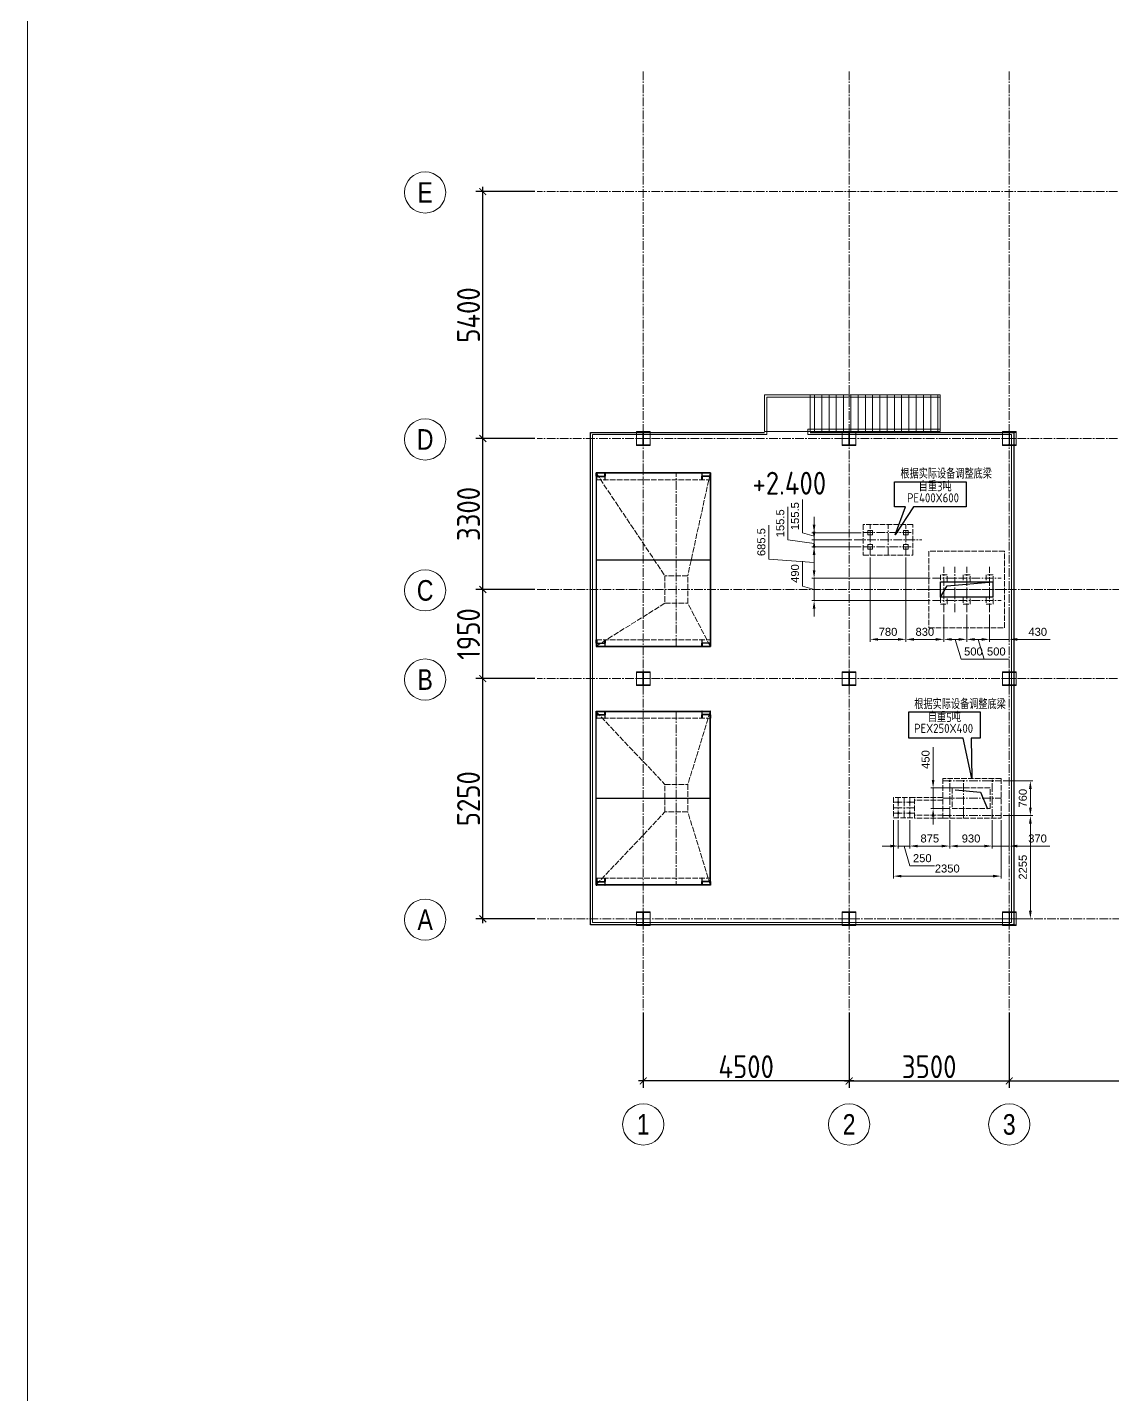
# Model space of a CAD drawing. Header units: millimetres. Extents: x 163705 to 1616509, y 81827 to 302547.
# Drawn here: x 641567 to 665287, y 235757 to 265653 of the extents above; entities that cross this region are included whole.
import ezdxf
from ezdxf.enums import TextEntityAlignment as Align

# ---------------------------------------------------------------- set-up
doc = ezdxf.new("R2010")
doc.units = ezdxf.units.MM
doc.header["$LTSCALE"] = 10
doc.linetypes.add('ACAD_ISO02W100', pattern=[15, 12, -3])
doc.linetypes.add('CENTER2', pattern=[28.575, 19.05, -3.175, 3.175, -3.175])
for name, color, linetype, lineweight in [('1-中心线', 1, 'CENTER2', 0), ('1-图框层', 7, 'Continuous', 0), ('1-护栏', 4, 'Continuous', 18), ('1-文本', 4, 'Continuous', 0), ('1-标注', 3, 'Continuous', 0), ('1-虚线', 8, 'ACAD_ISO02W100', 0), ('1-设备轮廓', 2, 'Continuous', 18), ('1-钢构', 6, 'Continuous', 0)]:
    doc.layers.add(name, color=color, linetype=linetype, lineweight=lineweight)
doc.layers.add('1-隐线', color=8, linetype='Continuous')
doc.styles.add('ARIAL', font='arial.ttf', dxfattribs={"width": 0.7})
doc.styles.add('HZ', font='gbenor.shx', dxfattribs={"bigfont": 'gbcbig.shx'})
doc.styles.get("Standard").update_dxf_attribs({"font": 'arial.ttf'})
doc.dimstyles.new('100$0', dxfattribs={"dimscale": 100, "dimtxt": 5, "dimasz": 1.5, "dimexe": 1.5, "dimexo": 0.5, "dimtad": 1, "dimdec": 0, "dimdsep": 46, "dimtxsty": 'HZ', "dimblk": 'ARCHTICK', "dimcen": 2.5, "dimdle": 1, "dimclrd": 256, "dimclre": 256, "dimadec": 0, "dimazin": 0, "dimtfac": 1, "dimtdec": 0, "dimtmove": 0, "dimatfit": 3, "dimfxl": 0, "dimarcsym": 0})
doc.dimstyles.new('AM_GB50$0', dxfattribs={"dimscale": 50, "dimtxt": 3.5, "dimasz": 3.5, "dimexe": 1, "dimexo": 1, "dimgap": 1.5, "dimtad": 1, "dimdsep": 46, "dimtxsty": 'Standard', "dimcen": 0, "dimclrd": 256, "dimclre": 256, "dimclrt": 2, "dimadec": 0, "dimazin": 2, "dimtp": 0.1, "dimtm": 0.1, "dimtfac": 0.71, "dimtdec": 3, "dimtmove": 0, "dimatfit": 3, "dimfxl": 0, "dimlwd": -1, "dimlwe": -1, "dimarcsym": 0})

# ---------------------------------------------------------------- blocks, each defined once
blk = doc.blocks.new('PE400X600基础图')
for points in [[(1588.5, 2205), (2258.5, 2205), (2258.5, 3285), (1588.5, 3285)], [(1718, 3085), (1818, 3085), (1818, 3185), (1718, 3185)], [(2029, 3085), (2129, 3085), (2129, 3185), (2029, 3185)], [(1718, 2305), (1818, 2305), (1818, 2405), (1718, 2405)], [(2029, 2305), (2129, 2305), (2129, 2405), (2029, 2405)], [(0, 200), (1675, 200), (1675, 1850), (0, 1850)], [(517.5, 1450), (667.5, 1450), (667.5, 1600), (517.5, 1600)], [(1007.5, 1450), (1157.5, 1450), (1157.5, 1600), (1007.5, 1600)], [(517.5, 950), (667.5, 950), (667.5, 1100), (517.5, 1100)], [(1007.5, 950), (1157.5, 950), (1157.5, 1100), (1007.5, 1100)], [(517.5, 450), (667.5, 450), (667.5, 600), (517.5, 600)], [(1007.5, 450), (1157.5, 450), (1157.5, 600), (1007.5, 600)]]:
    blk.add_lwpolyline(points, close=True)
at = {"layer": '1-中心线'}
for p, q in [((1923.5, 3485), (1923.5, 2005)), ((1588.5, 3135), (2258.5, 3135)), ((1768, 3285), (1768, 2205)), ((2079, 3285), (2079, 2205)), ((1588.5, 2745), (2258.5, 2745)), ((1588.5, 2355), (2258.5, 2355)), ((837.5, 2050), (837.5, 0)), ((342.5, 1525), (1332.5, 1525)), ((592.5, 1775), (592.5, 275)), ((1082.5, 1775), (1082.5, 275)), ((342.5, 1285), (1332.5, 1285)), ((342.5, 1025), (1332.5, 1025)), ((342.5, 525), (1332.5, 525))]:
    blk.add_line(p, q, dxfattribs=at)
blk = doc.blocks.new('G$C2B9B74B2')
for p, q in [((3, 288), (3, 303)), ((3, 303), (153, 303)), ((153, 0), (153, 306)), ((303, 303), (153, 303)), ((303, 288), (303, 303)), ((0, 153), (306, 153)), ((135, 288), (3, 288)), ((3, 288), (3, 18)), ((3, 3), (3, 18)), ((3, 18), (135, 18)), ((153, 3), (3, 3)), ((148, 31), (148, 275)), ((153, 3), (303, 3)), ((158, 31), (158, 275)), ((171, 288), (303, 288)), ((303, 18), (171, 18)), ((303, 288), (303, 18)), ((303, 3), (303, 18))]:
    blk.add_line(p, q)
for centre, start, end in [((135, 275), 0, 90), ((135, 31), 270, 0), ((171, 275), 90, 180), ((171, 31), 180, 270)]:
    blk.add_arc(centre, 13, start, end)
blk.add_text('HC_SUPERPART', height=0.001).set_placement((153, 3))
blk = doc.blocks.new('_ArchTick')
at = {"const_width": 0.15}
blk.add_lwpolyline([(-0.5, -0.5), (0.5, 0.5)], dxfattribs=at)
blk = doc.blocks.new('*D980')
at = {"layer": '1-标注', "lineweight": -2, "transparency": 16777216}
for p, q in [((659527, 244113), (659527, 242466)), ((663027, 244113), (663027, 242466)), ((659427, 242616), (663127, 242616))]:
    blk.add_line(p, q, dxfattribs=at)
at = {"layer": 'Defpoints', "color": 0, "transparency": 16777216}
for p in [(659527, 244163), (663027, 244163), (663027, 242616)]:
    blk.add_point(p, dxfattribs=at)
at = {"layer": '1-标注', "lineweight": -2, "transparency": 16777216, "xscale": 150, "yscale": 150, "zscale": 150, "rotation": 180}
blk.add_blockref('_ArchTick', (659527, 242616), dxfattribs=at)
at = {"layer": '1-标注', "lineweight": -2, "transparency": 16777216, "xscale": 150, "yscale": 150, "zscale": 150}
blk.add_blockref('_ArchTick', (663027, 242616), dxfattribs=at)
at = {"layer": '1-标注', "color": 0, "transparency": 16777216, "insert": (661277, 242928), "char_height": 500, "attachment_point": 5, "style": 'HZ'}
blk.add_mtext('3500', dxfattribs=at)
blk = doc.blocks.new('*D981')
at = {"layer": '1-标注', "lineweight": -2, "transparency": 16777216}
for p, q in [((663027, 244113), (663027, 242466)), ((668977, 244113), (668977, 242466)), ((662927, 242616), (669077, 242616))]:
    blk.add_line(p, q, dxfattribs=at)
at = {"layer": 'Defpoints', "color": 0, "transparency": 16777216}
for p in [(663027, 244163), (668977, 244163), (668977, 242616)]:
    blk.add_point(p, dxfattribs=at)
at = {"layer": '1-标注', "lineweight": -2, "transparency": 16777216, "xscale": 150, "yscale": 150, "zscale": 150, "rotation": 180}
blk.add_blockref('_ArchTick', (663027, 242616), dxfattribs=at)
at = {"layer": '1-标注', "lineweight": -2, "transparency": 16777216, "xscale": 150, "yscale": 150, "zscale": 150}
blk.add_blockref('_ArchTick', (668977, 242616), dxfattribs=at)
at = {"layer": '1-标注', "color": 0, "transparency": 16777216, "insert": (666002, 242928), "char_height": 500, "attachment_point": 5, "style": 'HZ'}
blk.add_mtext('5950', dxfattribs=at)
blk = doc.blocks.new('*D984')
at = {"layer": '1-标注', "lineweight": -2, "transparency": 16777216}
for p, q in [((651521, 246063), (651521, 251513)), ((652661, 251413), (651371, 251413)), ((652661, 246163), (651371, 246163))]:
    blk.add_line(p, q, dxfattribs=at)
at = {"layer": 'Defpoints', "color": 0, "transparency": 16777216}
for p in [(651521, 251413), (652711, 251413), (652711, 246163)]:
    blk.add_point(p, dxfattribs=at)
at = {"layer": '1-标注', "lineweight": -2, "transparency": 16777216, "xscale": 150, "yscale": 150, "zscale": 150}
for p, rotation in [((651521, 251413), 90), ((651521, 246163), 270)]:
    blk.add_blockref('_ArchTick', p, dxfattribs=dict(at, rotation=rotation))
at = {"layer": '1-标注', "color": 0, "transparency": 16777216, "insert": (651209, 248788), "char_height": 500, "attachment_point": 5, "rotation": 90, "style": 'HZ'}
blk.add_mtext('5250', dxfattribs=at)
blk = doc.blocks.new('*D985')
at = {"layer": '1-标注', "lineweight": -2, "transparency": 16777216}
for p, q in [((652661, 253363), (651371, 253363)), ((651521, 251313), (651521, 253463)), ((652661, 251413), (651371, 251413))]:
    blk.add_line(p, q, dxfattribs=at)
at = {"layer": 'Defpoints', "color": 0, "transparency": 16777216}
for p in [(651521, 253363), (652711, 253363), (652711, 251413)]:
    blk.add_point(p, dxfattribs=at)
at = {"layer": '1-标注', "lineweight": -2, "transparency": 16777216, "xscale": 150, "yscale": 150, "zscale": 150}
for p, rotation in [((651521, 253363), 90), ((651521, 251413), 270)]:
    blk.add_blockref('_ArchTick', p, dxfattribs=dict(at, rotation=rotation))
at = {"layer": '1-标注', "color": 0, "transparency": 16777216, "insert": (651209, 252388), "char_height": 500, "attachment_point": 5, "rotation": 90, "style": 'HZ'}
blk.add_mtext('1950', dxfattribs=at)
blk = doc.blocks.new('*D986')
at = {"layer": '1-标注', "lineweight": -2, "transparency": 16777216}
for p, q in [((652661, 262063), (651371, 262063)), ((651521, 256563), (651521, 262163)), ((652661, 256663), (651371, 256663))]:
    blk.add_line(p, q, dxfattribs=at)
at = {"layer": 'Defpoints', "color": 0, "transparency": 16777216}
for p in [(651521, 262063), (652711, 262063), (652711, 256663)]:
    blk.add_point(p, dxfattribs=at)
at = {"layer": '1-标注', "lineweight": -2, "transparency": 16777216, "xscale": 150, "yscale": 150, "zscale": 150}
for p, rotation in [((651521, 262063), 90), ((651521, 256663), 270)]:
    blk.add_blockref('_ArchTick', p, dxfattribs=dict(at, rotation=rotation))
at = {"layer": '1-标注', "color": 0, "transparency": 16777216, "insert": (651209, 259363), "char_height": 500, "attachment_point": 5, "rotation": 90, "style": 'HZ'}
blk.add_mtext('5400', dxfattribs=at)
blk = doc.blocks.new('*D987')
at = {"layer": '1-标注', "lineweight": -2, "transparency": 16777216}
for p, q in [((652661, 256663), (651371, 256663)), ((651521, 253263), (651521, 256763)), ((652661, 253363), (651371, 253363))]:
    blk.add_line(p, q, dxfattribs=at)
at = {"layer": 'Defpoints', "color": 0, "transparency": 16777216}
for p in [(651521, 256663), (652711, 256663), (652711, 253363)]:
    blk.add_point(p, dxfattribs=at)
at = {"layer": '1-标注', "lineweight": -2, "transparency": 16777216, "xscale": 150, "yscale": 150, "zscale": 150}
for p, rotation in [((651521, 256663), 90), ((651521, 253363), 270)]:
    blk.add_blockref('_ArchTick', p, dxfattribs=dict(at, rotation=rotation))
at = {"layer": '1-标注', "color": 0, "transparency": 16777216, "insert": (651209, 255013), "char_height": 500, "attachment_point": 5, "rotation": 90, "style": 'HZ'}
blk.add_mtext('3300', dxfattribs=at)
blk = doc.blocks.new('*X63')
for p, q in [((-75, 185), (-75, 194)), ((-75, 194), (0, 194)), ((-16, 185), (-75, 185)), ((-75, 0), (-75, 9)), ((-75, 9), (-16, 9)), ((0, 0), (-75, 0)), ((-3, 22), (-3, 172)), ((75, 194), (0, 194)), ((0, 0), (75, 0)), ((3, 22), (3, 172)), ((16, 185), (75, 185)), ((75, 9), (16, 9)), ((75, 185), (75, 194)), ((75, 0), (75, 9))]:
    blk.add_line(p, q)
for centre, start, end in [((-16, 172), 0, 90), ((-16, 22), 270, 0), ((16, 172), 90, 180), ((16, 22), 180, 270)]:
    blk.add_arc(centre, 13, start, end)
at = {"layer": '1-中心线'}
blk.add_line((0, -3), (0, 197), dxfattribs=at)
blk = doc.blocks.new('CAXBLOCK705_1_1')
for p, q in [((-1900, 750), (-1900, -1750)), ((-1900, 750), (1900, 750)), ((-1892, 750), (-1892, -1750)), ((-1892, 742), (1892, 742)), ((1892, -1750), (1892, 750)), ((1900, -1750), (1900, 750)), ((-1900, -1565), (-1900, -1556)), ((-1900, -1556), (-1825, -1556)), ((-1841, -1565), (-1900, -1565)), ((-1900, -1750), (-1900, -1741)), ((-1900, -1741), (-1841, -1741)), ((-1900, -1750), (1900, -1750)), ((-1825, -1750), (-1900, -1750)), ((-1828, -1728), (-1828, -1578)), ((-1750, -1556), (-1825, -1556)), ((-1825, -1750), (-1750, -1750)), ((-1822, -1728), (-1822, -1578)), ((-1809, -1565), (-1750, -1565)), ((-1750, -1741), (-1809, -1741)), ((-1750, -1565), (-1750, -1556)), ((-1750, -1750), (-1750, -1741)), ((1750, -1565), (1750, -1556)), ((1750, -1556), (1825, -1556)), ((1809, -1565), (1750, -1565)), ((1750, -1750), (1750, -1741)), ((1750, -1741), (1809, -1741)), ((1825, -1750), (1750, -1750)), ((1822, -1728), (1822, -1578)), ((1900, -1556), (1825, -1556)), ((1825, -1750), (1900, -1750)), ((1828, -1728), (1828, -1578)), ((1841, -1565), (1900, -1565)), ((1900, -1741), (1841, -1741)), ((1900, -1565), (1900, -1556)), ((1900, -1750), (1900, -1741))]:
    blk.add_line(p, q)
at = {"lineweight": 25}
blk.add_line((0, -1762), (0, 753), dxfattribs=at)
for centre, start, end in [((-1841, -1578), 0, 90), ((-1841, -1728), 270, 360), ((-1809, -1578), 90, 180), ((-1809, -1728), 180, 270), ((1809, -1578), 0, 90), ((1809, -1728), 270, 0), ((1841, -1578), 90, 180), ((1841, -1728), 180, 270)]:
    blk.add_arc(centre, 13, start, end)
at = {"layer": '1-中心线'}
blk.add_line((1900, 0), (-1900, 0), dxfattribs=at)
at = {"layer": '1-虚线'}
for p, q in [((-1890, 740), (-300, 250)), ((-1750, -1750), (-1750, 750)), ((1890, 740), (300, 250)), ((1750, -1750), (1750, 750)), ((300, 250), (-300, 250)), ((-300, 250), (-300, -250)), ((300, -250), (300, 250)), ((-1890, -1749), (-300, -250)), ((-300, -250), (300, -250)), ((1890, -1749), (300, -250))]:
    blk.add_line(p, q, dxfattribs=at)
at = {"rotation": 179.9999999999867}
blk.add_blockref('*X63', (-1825, 750), dxfattribs=at)
at = {"xscale": -0.9999999999999996, "rotation": 180}
blk.add_blockref('*X63', (1825, 750), dxfattribs=at)
blk = doc.blocks.new('*D996')
at = {"layer": '1-标注', "lineweight": -2, "transparency": 16777216}
for p, q in [((655027, 244113), (655027, 242466)), ((659527, 244113), (659527, 242466)), ((659627, 242616), (654927, 242616))]:
    blk.add_line(p, q, dxfattribs=at)
at = {"layer": 'Defpoints', "color": 0, "transparency": 16777216}
for p in [(655027, 244163), (659527, 244163), (655027, 242616)]:
    blk.add_point(p, dxfattribs=at)
at = {"layer": '1-标注', "lineweight": -2, "transparency": 16777216, "xscale": 150, "yscale": 150, "zscale": 150, "rotation": 180}
blk.add_blockref('_ArchTick', (655027, 242616), dxfattribs=at)
at = {"layer": '1-标注', "lineweight": -2, "transparency": 16777216, "xscale": 150, "yscale": 150, "zscale": 150}
blk.add_blockref('_ArchTick', (659527, 242616), dxfattribs=at)
at = {"layer": '1-标注', "color": 0, "transparency": 16777216, "insert": (657277, 242928), "char_height": 500, "attachment_point": 5, "style": 'HZ'}
blk.add_mtext('4500', dxfattribs=at)
blk = doc.blocks.new('*D1125')
at = {"layer": '1-标注', "linetype": 'ByBlock', "transparency": 16777216}
for p, q in [((662597, 252818), (662597, 252221)), ((663027, 252818), (663027, 252221)), ((662422, 252271), (662247, 252271)), ((662597, 252271), (663027, 252271)), ((663202, 252271), (663920, 252271))]:
    blk.add_line(p, q, dxfattribs=at)
at = {"layer": '1-标注', "transparency": 16777216}
for points in [[(662422, 252300), (662422, 252242), (662597, 252271)], [(663202, 252300), (663202, 252242), (663027, 252271)]]:
    blk.add_solid(points, dxfattribs=at)
at = {"layer": 'Defpoints', "color": 0, "transparency": 16777216}
for p in [(662597, 252868), (663027, 252868), (663027, 252271)]:
    blk.add_point(p, dxfattribs=at)
at = {"layer": '1-标注', "color": 2, "transparency": 16777216, "insert": (663649, 252435), "char_height": 175, "attachment_point": 5}
blk.add_mtext('430', dxfattribs=at)
blk = doc.blocks.new('*D1126')
at = {"layer": '1-标注', "linetype": 'ByBlock', "transparency": 16777216}
for p, q in [((662097, 252818), (662097, 252221)), ((662597, 252818), (662597, 252221)), ((662422, 252271), (662272, 252271)), ((662347, 252271), (662476, 251840)), ((662476, 251840), (663012, 251840))]:
    blk.add_line(p, q, dxfattribs=at)
at = {"layer": '1-标注', "transparency": 16777216}
for points in [[(662272, 252300), (662272, 252242), (662097, 252271)], [(662422, 252300), (662422, 252242), (662597, 252271)]]:
    blk.add_solid(points, dxfattribs=at)
at = {"layer": 'Defpoints', "color": 0, "transparency": 16777216}
for p in [(662097, 252868), (662597, 252868), (662097, 252271)]:
    blk.add_point(p, dxfattribs=at)
at = {"layer": '1-标注', "color": 2, "transparency": 16777216, "insert": (662744, 252005), "char_height": 175, "attachment_point": 5}
blk.add_mtext('500', dxfattribs=at)
blk = doc.blocks.new('*D1127')
at = {"layer": '1-标注', "linetype": 'ByBlock', "transparency": 16777216}
for p, q in [((661597, 252818), (661597, 252221)), ((662097, 252818), (662097, 252221)), ((661922, 252271), (661772, 252271)), ((661847, 252271), (661976, 251840)), ((661976, 251840), (662512, 251840))]:
    blk.add_line(p, q, dxfattribs=at)
at = {"layer": '1-标注', "transparency": 16777216}
for points in [[(661772, 252300), (661772, 252242), (661597, 252271)], [(661922, 252300), (661922, 252242), (662097, 252271)]]:
    blk.add_solid(points, dxfattribs=at)
at = {"layer": 'Defpoints', "color": 0, "transparency": 16777216}
for p in [(661597, 252868), (662097, 252868), (661597, 252271)]:
    blk.add_point(p, dxfattribs=at)
at = {"layer": '1-标注', "color": 2, "transparency": 16777216, "insert": (662244, 252005), "char_height": 175, "attachment_point": 5}
blk.add_mtext('500', dxfattribs=at)
blk = doc.blocks.new('*D1128')
at = {"layer": '1-标注', "linetype": 'ByBlock', "transparency": 16777216}
for p, q in [((660767, 254064), (660767, 252221)), ((661597, 252818), (661597, 252221)), ((661422, 252271), (660942, 252271))]:
    blk.add_line(p, q, dxfattribs=at)
at = {"layer": '1-标注', "transparency": 16777216}
for points in [[(660942, 252300), (660942, 252242), (660767, 252271)], [(661422, 252300), (661422, 252242), (661597, 252271)]]:
    blk.add_solid(points, dxfattribs=at)
at = {"layer": 'Defpoints', "color": 0, "transparency": 16777216}
for p in [(660767, 254114), (661597, 252868), (660767, 252271)]:
    blk.add_point(p, dxfattribs=at)
at = {"layer": '1-标注', "color": 2, "transparency": 16777216, "insert": (661182, 252435), "char_height": 175, "attachment_point": 5}
blk.add_mtext('830', dxfattribs=at)
blk = doc.blocks.new('*D1131')
at = {"layer": '1-标注', "linetype": 'ByBlock', "transparency": 16777216}
for p, q in [((659987, 254064), (659987, 252221)), ((660767, 254064), (660767, 252221)), ((660592, 252271), (660162, 252271))]:
    blk.add_line(p, q, dxfattribs=at)
at = {"layer": '1-标注', "transparency": 16777216}
for points in [[(660162, 252300), (660162, 252242), (659987, 252271)], [(660592, 252300), (660592, 252242), (660767, 252271)]]:
    blk.add_solid(points, dxfattribs=at)
at = {"layer": 'Defpoints', "color": 0, "transparency": 16777216}
for p in [(659987, 254114), (660767, 254114), (659987, 252271)]:
    blk.add_point(p, dxfattribs=at)
at = {"layer": '1-标注', "color": 2, "transparency": 16777216, "insert": (660377, 252435), "char_height": 175, "attachment_point": 5}
blk.add_mtext('780', dxfattribs=at)
blk = doc.blocks.new('*D1137')
at = {"layer": '1-标注', "linetype": 'ByBlock', "transparency": 16777216}
for p, q in [((658510, 254602), (658510, 255328)), ((658762, 254779), (658762, 254954)), ((658762, 254527), (658510, 254602)), ((659787, 254604), (658712, 254604)), ((659587, 254449), (658712, 254449)), ((658762, 254449), (658762, 254604)), ((658762, 254449), (658762, 254604)), ((658762, 254274), (658762, 254099))]:
    blk.add_line(p, q, dxfattribs=at)
at = {"layer": '1-标注', "transparency": 16777216}
for points in [[(658732, 254779), (658791, 254779), (658762, 254604)], [(658732, 254274), (658791, 254274), (658762, 254449)]]:
    blk.add_solid(points, dxfattribs=at)
at = {"layer": 'Defpoints', "color": 0, "transparency": 16777216}
for p in [(658762, 254604), (659637, 254449), (659837, 254604)]:
    blk.add_point(p, dxfattribs=at)
at = {"layer": '1-标注', "color": 2, "transparency": 16777216, "insert": (658345, 254965), "char_height": 175, "attachment_point": 5, "rotation": 90}
blk.add_mtext('155.5', dxfattribs=at)
blk = doc.blocks.new('*D1138')
at = {"layer": '1-标注', "linetype": 'ByBlock', "transparency": 16777216}
for p, q in [((658187, 254447), (658187, 255172)), ((658762, 254624), (658762, 254799)), ((658762, 254371), (658187, 254447)), ((659587, 254449), (658712, 254449)), ((658762, 254449), (658762, 254293)), ((658762, 254449), (658762, 254293)), ((659787, 254293), (658712, 254293)), ((658762, 254118), (658762, 253943))]:
    blk.add_line(p, q, dxfattribs=at)
at = {"layer": '1-标注', "transparency": 16777216}
for points in [[(658732, 254624), (658791, 254624), (658762, 254449)], [(658732, 254118), (658791, 254118), (658762, 254293)]]:
    blk.add_solid(points, dxfattribs=at)
at = {"layer": 'Defpoints', "color": 0, "transparency": 16777216}
for p in [(659637, 254449), (658762, 254293), (659837, 254293)]:
    blk.add_point(p, dxfattribs=at)
at = {"layer": '1-标注', "color": 2, "transparency": 16777216, "insert": (658023, 254809), "char_height": 175, "attachment_point": 5, "rotation": 90}
blk.add_mtext('155.5', dxfattribs=at)
blk = doc.blocks.new('*D1156')
at = {"layer": '1-标注', "linetype": 'ByBlock', "transparency": 16777216}
for p, q in [((657773, 254026), (657773, 254769)), ((659787, 254293), (658712, 254293)), ((658762, 254118), (658762, 253783)), ((658762, 253951), (657773, 254026)), ((661297, 253608), (658712, 253608))]:
    blk.add_line(p, q, dxfattribs=at)
at = {"layer": '1-标注', "transparency": 16777216}
for points in [[(658732, 254118), (658791, 254118), (658762, 254293)], [(658732, 253783), (658791, 253783), (658762, 253608)]]:
    blk.add_solid(points, dxfattribs=at)
at = {"layer": 'Defpoints', "color": 0, "transparency": 16777216}
for p in [(659837, 254293), (658762, 253608), (661347, 253608)]:
    blk.add_point(p, dxfattribs=at)
at = {"layer": '1-标注', "color": 2, "transparency": 16777216, "insert": (657609, 254398), "char_height": 175, "attachment_point": 5, "rotation": 90}
blk.add_mtext('685.5', dxfattribs=at)
blk = doc.blocks.new('*D1157')
at = {"layer": '1-标注', "linetype": 'ByBlock', "transparency": 16777216}
for p, q in [((658510, 253438), (658510, 253981)), ((658762, 253783), (658762, 253958)), ((661297, 253608), (658712, 253608)), ((658762, 253608), (658762, 253118)), ((658762, 253608), (658762, 253118)), ((658762, 253363), (658510, 253438)), ((661297, 253118), (658712, 253118)), ((658762, 252943), (658762, 252768))]:
    blk.add_line(p, q, dxfattribs=at)
at = {"layer": '1-标注', "transparency": 16777216}
for points in [[(658732, 253783), (658791, 253783), (658762, 253608)], [(658732, 252943), (658791, 252943), (658762, 253118)]]:
    blk.add_solid(points, dxfattribs=at)
at = {"layer": 'Defpoints', "color": 0, "transparency": 16777216}
for p in [(661347, 253608), (658762, 253118), (661347, 253118)]:
    blk.add_point(p, dxfattribs=at)
at = {"layer": '1-标注', "color": 2, "transparency": 16777216, "insert": (658345, 253710), "char_height": 175, "attachment_point": 5, "rotation": 90}
blk.add_mtext('490', dxfattribs=at)
blk = doc.blocks.new('A$Cfb26b375')
for p, q in [((865, 2350), (0, 2350)), ((0, 2350), (0, 1080)), ((657, 2110), (207, 2110)), ((207, 2110), (207, 1280)), ((657, 1280), (657, 2110)), ((865, 1080), (865, 2350)), ((207, 1280), (657, 1280)), ((0, 1080), (865, 1080)), ((415, 1080), (415, 460)), ((475, 1080), (475, 460)), ((805, 1080), (805, 460)), ((865, 1080), (865, 460))]:
    blk.add_line(p, q)
blk.add_lwpolyline([(415, 0), (864, 0), (864, 460), (415, 460)], close=True)
for centre in [(52, 2160), (812, 2160), (52, 1230), (812, 1230), (519, 355), (759, 355), (519, 105), (759, 105)]:
    blk.add_circle(centre, 14)
at = {"layer": '1-中心线'}
for p, q in [((865, 2160), (0, 2160)), ((52, 1080), (52, 2350)), ((432, 1080), (432, 2350)), ((812, 1080), (812, 2350)), ((865, 1530), (0, 1530)), ((865, 1230), (0, 1230)), ((415, 355), (864, 355)), ((519, 0), (519, 461)), ((639, 0), (639, 461)), ((759, 0), (759, 461)), ((415, 230), (864, 230)), ((415, 105), (864, 105))]:
    blk.add_line(p, q, dxfattribs=at)
at = {"layer": '1-隐线'}
blk.add_lwpolyline([(248, 1351), (300, 1902), (664, 2055)], dxfattribs=at)
blk = doc.blocks.new('*D1227')
at = {"layer": '1-标注', "linetype": 'ByBlock', "transparency": 16777216}
for p, q in [((662897, 248418), (663539, 248418)), ((663489, 248243), (663489, 246338)), ((662897, 246163), (663539, 246163))]:
    blk.add_line(p, q, dxfattribs=at)
at = {"layer": '1-标注', "transparency": 16777216}
for points in [[(663459, 248243), (663518, 248243), (663489, 248418)], [(663459, 246338), (663518, 246338), (663489, 246163)]]:
    blk.add_solid(points, dxfattribs=at)
at = {"layer": 'Defpoints', "color": 0, "transparency": 16777216}
for p in [(662847, 248418), (662847, 246163), (663489, 246163)]:
    blk.add_point(p, dxfattribs=at)
at = {"layer": '1-标注', "color": 2, "transparency": 16777216, "insert": (663324, 247290), "char_height": 175, "attachment_point": 5, "rotation": 90}
blk.add_mtext('2255', dxfattribs=at)
blk = doc.blocks.new('*D1228')
at = {"layer": '1-标注', "linetype": 'ByBlock', "transparency": 16777216}
for p, q in [((662897, 249178), (663539, 249178)), ((663489, 248593), (663489, 249003)), ((662897, 248418), (663539, 248418))]:
    blk.add_line(p, q, dxfattribs=at)
at = {"layer": '1-标注', "transparency": 16777216}
for points in [[(663459, 249003), (663518, 249003), (663489, 249178)], [(663459, 248593), (663518, 248593), (663489, 248418)]]:
    blk.add_solid(points, dxfattribs=at)
at = {"layer": 'Defpoints', "color": 0, "transparency": 16777216}
for p in [(662847, 249178), (663489, 249178), (662847, 248418)]:
    blk.add_point(p, dxfattribs=at)
at = {"layer": '1-标注', "color": 2, "transparency": 16777216, "insert": (663324, 248798), "char_height": 175, "attachment_point": 5, "rotation": 90}
blk.add_mtext('760', dxfattribs=at)
blk = doc.blocks.new('*D1229')
at = {"layer": '1-标注', "linetype": 'ByBlock', "transparency": 16777216}
for p, q in [((662657, 248316), (662657, 247702)), ((663027, 248316), (663027, 247702)), ((662482, 247752), (662307, 247752)), ((662657, 247752), (663027, 247752)), ((663202, 247752), (663913, 247752))]:
    blk.add_line(p, q, dxfattribs=at)
at = {"layer": '1-标注', "transparency": 16777216}
for points in [[(662482, 247781), (662482, 247723), (662657, 247752)], [(663202, 247781), (663202, 247723), (663027, 247752)]]:
    blk.add_solid(points, dxfattribs=at)
at = {"layer": 'Defpoints', "color": 0, "transparency": 16777216}
for p in [(662657, 248366), (663027, 248366), (663027, 247752)]:
    blk.add_point(p, dxfattribs=at)
at = {"layer": '1-标注', "color": 2, "transparency": 16777216, "insert": (663645, 247917), "char_height": 175, "attachment_point": 5}
blk.add_mtext('370', dxfattribs=at)
blk = doc.blocks.new('*D1230')
at = {"layer": '1-标注', "linetype": 'ByBlock', "transparency": 16777216}
for p, q in [((661727, 248316), (661727, 247702)), ((662657, 248316), (662657, 247702)), ((662482, 247752), (661902, 247752))]:
    blk.add_line(p, q, dxfattribs=at)
at = {"layer": '1-标注', "transparency": 16777216}
for points in [[(661902, 247781), (661902, 247723), (661727, 247752)], [(662482, 247781), (662482, 247723), (662657, 247752)]]:
    blk.add_solid(points, dxfattribs=at)
at = {"layer": 'Defpoints', "color": 0, "transparency": 16777216}
for p in [(661727, 248366), (662657, 248366), (661727, 247752)]:
    blk.add_point(p, dxfattribs=at)
at = {"layer": '1-标注', "color": 2, "transparency": 16777216, "insert": (662192, 247917), "char_height": 175, "attachment_point": 5}
blk.add_mtext('930', dxfattribs=at)
blk = doc.blocks.new('*D1231')
at = {"layer": '1-标注', "linetype": 'ByBlock', "transparency": 16777216}
for p, q in [((660852, 248316), (660852, 247702)), ((661727, 248316), (661727, 247702)), ((661552, 247752), (661027, 247752))]:
    blk.add_line(p, q, dxfattribs=at)
at = {"layer": '1-标注', "transparency": 16777216}
for points in [[(661027, 247781), (661027, 247723), (660852, 247752)], [(661552, 247781), (661552, 247723), (661727, 247752)]]:
    blk.add_solid(points, dxfattribs=at)
at = {"layer": 'Defpoints', "color": 0, "transparency": 16777216}
for p in [(660852, 248366), (661727, 248366), (660852, 247752)]:
    blk.add_point(p, dxfattribs=at)
at = {"layer": '1-标注', "color": 2, "transparency": 16777216, "insert": (661290, 247917), "char_height": 175, "attachment_point": 5}
blk.add_mtext('875', dxfattribs=at)
blk = doc.blocks.new('*D1232')
at = {"layer": '1-标注', "linetype": 'ByBlock', "transparency": 16777216}
for p, q in [((660602, 248316), (660602, 247702)), ((660852, 248316), (660852, 247702)), ((660427, 247752), (660252, 247752)), ((660852, 247752), (660602, 247752)), ((660852, 247752), (660602, 247752)), ((660727, 247752), (660856, 247322)), ((661027, 247752), (661202, 247752)), ((660856, 247322), (661395, 247322))]:
    blk.add_line(p, q, dxfattribs=at)
at = {"layer": '1-标注', "transparency": 16777216}
for points in [[(660427, 247781), (660427, 247723), (660602, 247752)], [(661027, 247781), (661027, 247723), (660852, 247752)]]:
    blk.add_solid(points, dxfattribs=at)
at = {"layer": 'Defpoints', "color": 0, "transparency": 16777216}
for p in [(660602, 248366), (660852, 248366), (660602, 247752)]:
    blk.add_point(p, dxfattribs=at)
at = {"layer": '1-标注', "color": 2, "transparency": 16777216, "insert": (661126, 247486), "char_height": 175, "attachment_point": 5}
blk.add_mtext('250', dxfattribs=at)
blk = doc.blocks.new('*D1233')
at = {"layer": '1-标注', "linetype": 'ByBlock', "transparency": 16777216}
for p, q in [((660497, 248316), (660497, 247045)), ((662847, 248316), (662847, 247045)), ((660672, 247095), (662672, 247095))]:
    blk.add_line(p, q, dxfattribs=at)
at = {"layer": '1-标注', "transparency": 16777216}
for points in [[(660672, 247124), (660672, 247066), (660497, 247095)], [(662672, 247124), (662672, 247066), (662847, 247095)]]:
    blk.add_solid(points, dxfattribs=at)
at = {"layer": 'Defpoints', "color": 0, "transparency": 16777216}
for p in [(660497, 248366), (662847, 248366), (662847, 247095)]:
    blk.add_point(p, dxfattribs=at)
at = {"layer": '1-标注', "color": 2, "transparency": 16777216, "insert": (661672, 247260), "char_height": 175, "attachment_point": 5}
blk.add_mtext('2350', dxfattribs=at)
blk = doc.blocks.new('*D1235')
at = {"layer": '1-标注', "linetype": 'ByBlock', "transparency": 16777216}
for p, q in [((661363, 249198), (661363, 249916)), ((661977, 249023), (661313, 249023)), ((661363, 248573), (661363, 249023)), ((661727, 248573), (661313, 248573)), ((661363, 248398), (661363, 248223))]:
    blk.add_line(p, q, dxfattribs=at)
at = {"layer": '1-标注', "transparency": 16777216}
for points in [[(661334, 249198), (661393, 249198), (661363, 249023)], [(661334, 248398), (661393, 248398), (661363, 248573)]]:
    blk.add_solid(points, dxfattribs=at)
at = {"layer": 'Defpoints', "color": 0, "transparency": 16777216}
for p in [(661363, 249023), (662027, 249023), (661777, 248573)]:
    blk.add_point(p, dxfattribs=at)
at = {"layer": '1-标注', "color": 2, "transparency": 16777216, "insert": (661199, 249644), "char_height": 175, "attachment_point": 5, "rotation": 90}
blk.add_mtext('450', dxfattribs=at)

msp = doc.modelspace()

# ---------------------------------------------------------------- hatches: boundary and pattern name
at = {"layer": '1-护栏'}
h = msp.add_hatch(dxfattribs=at)
h.set_pattern_fill('ANSI31', color=256, scale=50, angle=225)
h.set_pattern_definition([(270, (658611.59, 258515.84), (158.75, -7e-14), [])])
h.paths.add_polyline_path([(658677.037, 256815.835), (658677.037, 257615.835), (661515.272, 257615.835), (661515.272, 256815.835)])

# ---------------------------------------------------------------- linework, layer by layer
for p, q in [((654000.747, 255912.835), (654000.747, 252112.835)), ((656500.747, 255912.835), (654000.747, 255912.835)), ((654000.747, 255837.835), (654000.747, 255912.835)), ((654000.747, 255912.835), (654009.747, 255912.835)), ((656500.747, 255904.835), (654000.747, 255904.835)), ((654009.747, 255912.835), (654009.747, 255853.835)), ((654185.747, 255853.835), (654185.747, 255912.835)), ((654185.747, 255912.835), (654194.747, 255912.835)), ((654194.747, 255912.835), (654194.747, 255837.835)), ((656492.747, 255904.835), (656492.747, 252120.835)), ((656500.747, 255912.835), (656500.747, 252112.835)), ((654000.747, 255837.835), (654000.747, 255762.835)), ((654000.747, 255762.835), (654009.747, 255762.835)), ((654009.747, 255762.835), (654009.747, 255821.835)), ((654022.747, 255840.835), (654172.747, 255840.835)), ((654022.747, 255834.835), (654172.747, 255834.835)), ((654185.747, 255821.835), (654185.747, 255762.835)), ((654185.747, 255762.835), (654194.747, 255762.835)), ((654194.747, 255762.835), (654194.747, 255837.835)), ((654000.747, 252187.835), (654000.747, 252262.835)), ((654000.747, 252262.835), (654009.747, 252262.835)), ((654000.747, 252187.835), (654000.747, 252112.835)), ((654000.747, 252120.835), (656500.747, 252120.835)), ((654000.747, 252112.835), (656500.747, 252112.835)), ((654000.747, 252112.835), (654009.747, 252112.835)), ((654009.747, 252262.835), (654009.747, 252203.835)), ((654009.747, 252112.835), (654009.747, 252171.835)), ((654022.747, 252190.835), (654172.747, 252190.835)), ((654022.747, 252184.835), (654172.747, 252184.835)), ((654185.747, 252203.835), (654185.747, 252262.835)), ((654185.747, 252262.835), (654194.747, 252262.835)), ((654185.747, 252171.835), (654185.747, 252112.835)), ((654185.747, 252112.835), (654194.747, 252112.835)), ((654194.747, 252262.835), (654194.747, 252187.835)), ((654194.747, 252112.835), (654194.747, 252187.835))]:
    msp.add_line(p, q)
at = {"lineweight": 25}
msp.add_line((653988.747, 254012.835), (656503.747, 254012.835), dxfattribs=at)
for points in [[(658677.037, 256797.835), (663127.037, 256797.835), (663127.037, 246027.835), (653874.037, 246027.835), (653874.037, 256797.835), (657677.037, 256797.835)], [(660521.81, 255169.086), (660521.81, 255718.225), (662084.946, 255718.225), (662084.946, 255169.086), (660935.017, 255169.086), (660532.506, 254559.866), (660761.035, 255169.086), (660521.81, 255169.086)], [(660830.421, 250112.421), (660830.421, 250690.512), (662393.558, 250690.512), (662393.558, 250112.421), (662195.539, 250112.421), (662212.039, 249230.098), (662021.557, 250112.421), (660830.421, 250112.421)]]:
    msp.add_lwpolyline(points)
msp.add_lwpolyline([(661521.399, 253532.835), (662671.399, 253532.835), (662671.399, 253192.835), (661521.399, 253192.835)], close=True)
for centre, start, end in [((654022.747, 255853.835), 180, 270), ((654022.747, 255821.835), 90, 180), ((654172.747, 255853.835), 270, 0), ((654172.747, 255821.835), 0, 90), ((654022.747, 252203.835), 180, 270), ((654022.747, 252171.835), 90, 180), ((654172.747, 252203.835), 270, 0), ((654172.747, 252171.835), 0, 90)]:
    msp.add_arc(centre, 13, start, end)
at = {"layer": '1-中心线'}
for p, q in [((655027.037, 264690.08), (655027.037, 244162.703)), ((659527.037, 264690.08), (659527.037, 244162.703)), ((663027.037, 264690.08), (663027.037, 244162.703)), ((682827.037, 262062.835), (652710.886, 262062.835)), ((682827.037, 256662.835), (652710.886, 256662.835)), ((655750.747, 252112.835), (655750.747, 255912.835)), ((652710.886, 253362.835), (682827.037, 253362.835)), ((682827.037, 251412.835), (652710.886, 251412.835)), ((652710.886, 246162.835), (682827.037, 246162.835))]:
    msp.add_line(p, q, dxfattribs=at)
at = {"layer": '1-图框层'}
msp.add_lwpolyline([(641567.14, 285950.728), (641567.14, 219210.52), (735282.486, 219210.52), (735282.486, 285950.728), (641567.14, 285950.728)], dxfattribs=at)
at = {"layer": '1-护栏'}
msp.add_lwpolyline([(661515.272, 256865.835), (658627.037, 256865.835), (658627.037, 256747.835), (663077.037, 256747.835), (663077.037, 246077.835), (653921.013, 246077.835), (653921.013, 256747.835), (657727.037, 256747.835), (657727.037, 257565.835), (661515.272, 257565.835)], dxfattribs=at)
for centre in [(650261.045, 262042.37), (650261.045, 256642.37), (650261.045, 253342.37), (650261.045, 251392.37), (650261.045, 246142.37), (655027.037, 241665.997), (659527.037, 241665.997), (663027.037, 241665.997)]:
    msp.add_circle(centre, 450, dxfattribs=at)
at = {"layer": '1-虚线'}
for p, q in [((654000.747, 255762.835), (656500.747, 255762.835)), ((654001.747, 255902.836), (655500.747, 253662.835)), ((656490.747, 255902.836), (656000.747, 253662.835)), ((656000.747, 253662.835), (655500.747, 253662.835)), ((655500.747, 253662.835), (655500.747, 253062.835)), ((656000.747, 253062.835), (656000.747, 253662.835)), ((654001.747, 252122.835), (655500.747, 253062.835)), ((655500.747, 253062.835), (656000.747, 253062.835)), ((656490.747, 252122.835), (656000.747, 253062.835)), ((654000.747, 252262.835), (656500.747, 252262.835))]:
    msp.add_line(p, q, dxfattribs=at)
at = {"layer": '1-钢构'}
for points in [[(658677.037, 256815.835), (658677.037, 257615.835), (657677.037, 257615.835), (657677.037, 256815.835)], [(658677.037, 256815.835), (658677.037, 257615.835), (661515.272, 257615.835), (661515.272, 256815.835)]]:
    msp.add_lwpolyline(points, close=True, dxfattribs=at)
at = {"layer": '1-隐线'}
msp.add_lwpolyline([(661521.399, 253192.835), (661668.217, 253445.178), (662671.399, 253532.835)], dxfattribs=at)

# ---------------------------------------------------------------- block references
at = {"rotation": 89.9999999999867}
msp.add_blockref('*X63', (656500.747, 255837.835), dxfattribs=at)
at = {"xscale": -1}
for name, p, rotation in [('*X63', (656500.747, 252187.835), 90), ('CAXBLOCK705_1_1', (655750.747, 248798.718), 270)]:
    msp.add_blockref(name, p, dxfattribs=dict(at, rotation=rotation))
at = {"layer": '1-虚线'}
for name, p, rotation in [('PE400X600基础图', (663122.039, 252525.335), 90), ('A$Cfb26b375', (660496.678, 249230.098), 270)]:
    msp.add_blockref(name, p, dxfattribs=dict(at, rotation=rotation))
at = {"layer": '1-钢构'}
for p in [(654874.037, 256509.835), (659374.037, 256509.835), (662874.037, 256509.835), (654874.037, 251259.835), (659374.037, 251259.835), (662874.037, 251259.835), (654874.037, 246009.835), (659374.037, 246009.835), (662874.037, 246009.835)]:
    msp.add_blockref('G$C2B9B74B2', p, dxfattribs=at)

# ---------------------------------------------------------------- texts
at = {"layer": '1-护栏', "style": 'ARIAL', "width": 0.8}
for s, p in [('E', (650261.045, 262042.37)), ('D', (650261.045, 256642.37)), ('C', (650261.045, 253342.37)), ('B', (650261.045, 251392.37)), ('A', (650261.045, 246142.37)), ('1', (655027.037, 241665.997)), ('2', (659527.037, 241665.997)), ('3', (663027.037, 241665.997))]:
    msp.add_text(s, height=450, dxfattribs=at).set_placement(p, align=Align.MIDDLE_CENTER)
at = {"layer": '1-文本', "color": 11, "true_color": 0xf27172, "style": 'HZ'}
for p in [(660648.288, 255787.627), (660951.493, 250749.034)]:
    msp.add_text('根据实际设备调整底梁', height=200, dxfattribs=at).set_placement(p)
at = {"layer": '1-文本', "style": 'HZ'}
for s, p in [('自重3吨', (661047.376, 255510.344)), ('自重5吨', (661247.367, 250464.896))]:
    msp.add_text(s, height=200, dxfattribs=at).set_placement(p)
for s, p in [('PE400X600', (661928.367, 255265.848)), ('PEX250X400', (662236.979, 250225.865))]:
    msp.add_text(s, height=200, dxfattribs=at).set_placement(p, align=Align.RIGHT)
at = {"layer": '1-设备轮廓', "insert": (657415.548, 255935.733), "char_height": 500, "width": 950.69162, "attachment_point": 1, "style": 'HZ'}
msp.add_mtext('+2.400', dxfattribs=at)

# ---------------------------------------------------------------- dimensions: what is measured, and where the dimension line sits
at = {"layer": '1-标注'}
for base, p1, p2, dimstyle, override, picture, middle in [((651521.025, 262062.835), (652710.886, 256662.835), (652710.886, 262062.835), '100$0', {"dimtol": 0, "dimlim": 0, "dimtdec": 8, "dimtix": 1}, '*D986', (651208.525, 259362.835)), ((651521.025, 256662.835), (652710.886, 253362.835), (652710.886, 256662.835), '100$0', {"dimtol": 0, "dimlim": 0, "dimtdec": 8, "dimtix": 1}, '*D987', (651208.525, 255012.835)), ((658761.555, 254604.335), (659637.039, 254448.835), (659837.039, 254604.335), 'AM_GB50$0', {"dimtmove": 1}, '*D1137', (658345.355, 254677.14)), ((658761.555, 253117.835), (661347.039, 253607.835), (661347.039, 253117.835), 'AM_GB50$0', {"dimtmove": 1}, '*D1157', (658345.355, 253513.39)), ((651521.025, 253362.835), (652710.886, 251412.835), (652710.886, 253362.835), '100$0', {"dimtol": 0, "dimlim": 0, "dimtdec": 8, "dimtix": 1}, '*D985', (651208.525, 252387.835)), ((651521.025, 251412.835), (652710.886, 246162.835), (652710.886, 251412.835), '100$0', {"dimtol": 0, "dimlim": 0, "dimtdec": 8, "dimtix": 1}, '*D984', (651208.525, 248787.835)), ((663488.606, 249177.838), (662847.039, 248417.838), (662847.039, 249177.838), 'AM_GB50$0', {"dimtmove": 1}, '*D1228', (663324.256, 248797.838))]:
    dim = msp.add_linear_dim(base=base, p1=p1, p2=p2, angle=90, dimstyle=dimstyle, override=override, dxfattribs=at)
    dim.commit()
    dim.dimension.update_dxf_attribs({"geometry": picture, "text_midpoint": middle})
for base, p1, p2, picture, middle in [((658761.555, 254293.335), (659637.039, 254448.835), (659837.039, 254293.335), '*D1138', (658187.165, 254521.64)), ((658761.555, 253607.835), (659837.039, 254293.335), (661347.039, 253607.835), '*D1156', (657773.219, 254101.14))]:
    dim = msp.add_linear_dim(base=base, p1=p1, p2=p2, angle=90, dimstyle='AM_GB50$0', override={"dimtmove": 1}, dxfattribs=at)
    dim.commit()
    dim.dimension.update_dxf_attribs({"geometry": picture, "text_midpoint": middle, "dimtype": 160})
for base, p1, p2, dimstyle, override, picture, middle in [((659987.039, 252270.908), (660767.039, 254113.835), (659987.039, 254113.835), 'AM_GB50$0', {"dimtmove": 1}, '*D1131', (660377.039, 252435.258)), ((660767.039, 252270.908), (661597.039, 252867.835), (660767.039, 254113.835), 'AM_GB50$0', {"dimtmove": 1}, '*D1128', (661182.039, 252435.318)), ((661597.039, 252270.908), (662097.039, 252867.835), (661597.039, 252867.835), 'AM_GB50$0', {"dimtmove": 1}, '*D1127', (662051.204, 252004.707)), ((662097.039, 252270.908), (662597.039, 252867.835), (662097.039, 252867.835), 'AM_GB50$0', {"dimtmove": 1}, '*D1126', (662551.204, 252004.707)), ((660602.039, 247752.265), (660852.039, 248366.474), (660602.039, 248366.474), 'AM_GB50$0', {"dimtmove": 1}, '*D1232', (660931.204, 247486.065)), ((660852.039, 247752.265), (661727.039, 248365.578), (660852.039, 248366.474), 'AM_GB50$0', {"dimtmove": 1}, '*D1231', (661289.539, 247916.615)), ((661727.039, 247752.265), (662657.039, 248365.578), (661727.039, 248365.578), 'AM_GB50$0', {"dimtmove": 1}, '*D1230', (662192.039, 247916.675)), ((655027.037, 242615.997), (659527.037, 244162.703), (655027.037, 244162.703), '100$0', {"dimtdec": 8, "dimtix": 1, "dimtmove": 1}, '*D996', (657277.037, 242928.497)), ((663027.037, 242615.997), (659527.037, 244162.703), (663027.037, 244162.703), '100$0', {"dimtol": 0, "dimlim": 0, "dimtdec": 8, "dimtix": 1}, '*D980', (661277.037, 242928.497)), ((668977.037, 242615.997), (663027.037, 244162.703), (668977.037, 244162.703), '100$0', {"dimtol": 0, "dimlim": 0, "dimtdec": 8, "dimtix": 1}, '*D981', (666002.037, 242928.497))]:
    dim = msp.add_linear_dim(base=base, p1=p1, p2=p2, dimstyle=dimstyle, override=override, dxfattribs=at)
    dim.commit()
    dim.dimension.update_dxf_attribs({"geometry": picture, "text_midpoint": middle})
for base, p1, p2, picture, middle in [((663027.037, 252270.908), (662597.039, 252867.835), (663027.037, 252867.835), '*D1125', (663648.584, 252435.318)), ((662847.039, 247095.191), (660497.039, 248366.474), (662847.039, 248365.578), '*D1233', (661672.039, 247259.601)), ((663027.037, 247752.265), (662657.039, 248365.578), (663027.037, 248365.578), '*D1229', (663645.003, 247916.675))]:
    dim = msp.add_linear_dim(base=base, p1=p1, p2=p2, dimstyle='AM_GB50$0', dxfattribs=at)
    dim.commit()
    dim.dimension.update_dxf_attribs({"geometry": picture, "text_midpoint": middle})
for base, p1, p2, picture, middle in [((661363.485, 249022.838), (661777.039, 248572.838), (662027.039, 249022.838), '*D1235', (661199.134, 249644.385)), ((663488.606, 246162.835), (662847.039, 248417.838), (662847.039, 246162.835), '*D1227', (663324.256, 247290.337))]:
    dim = msp.add_linear_dim(base=base, p1=p1, p2=p2, angle=90, dimstyle='AM_GB50$0', dxfattribs=at)
    dim.commit()
    dim.dimension.update_dxf_attribs({"geometry": picture, "text_midpoint": middle})

doc.saveas('drawing.dxf')
